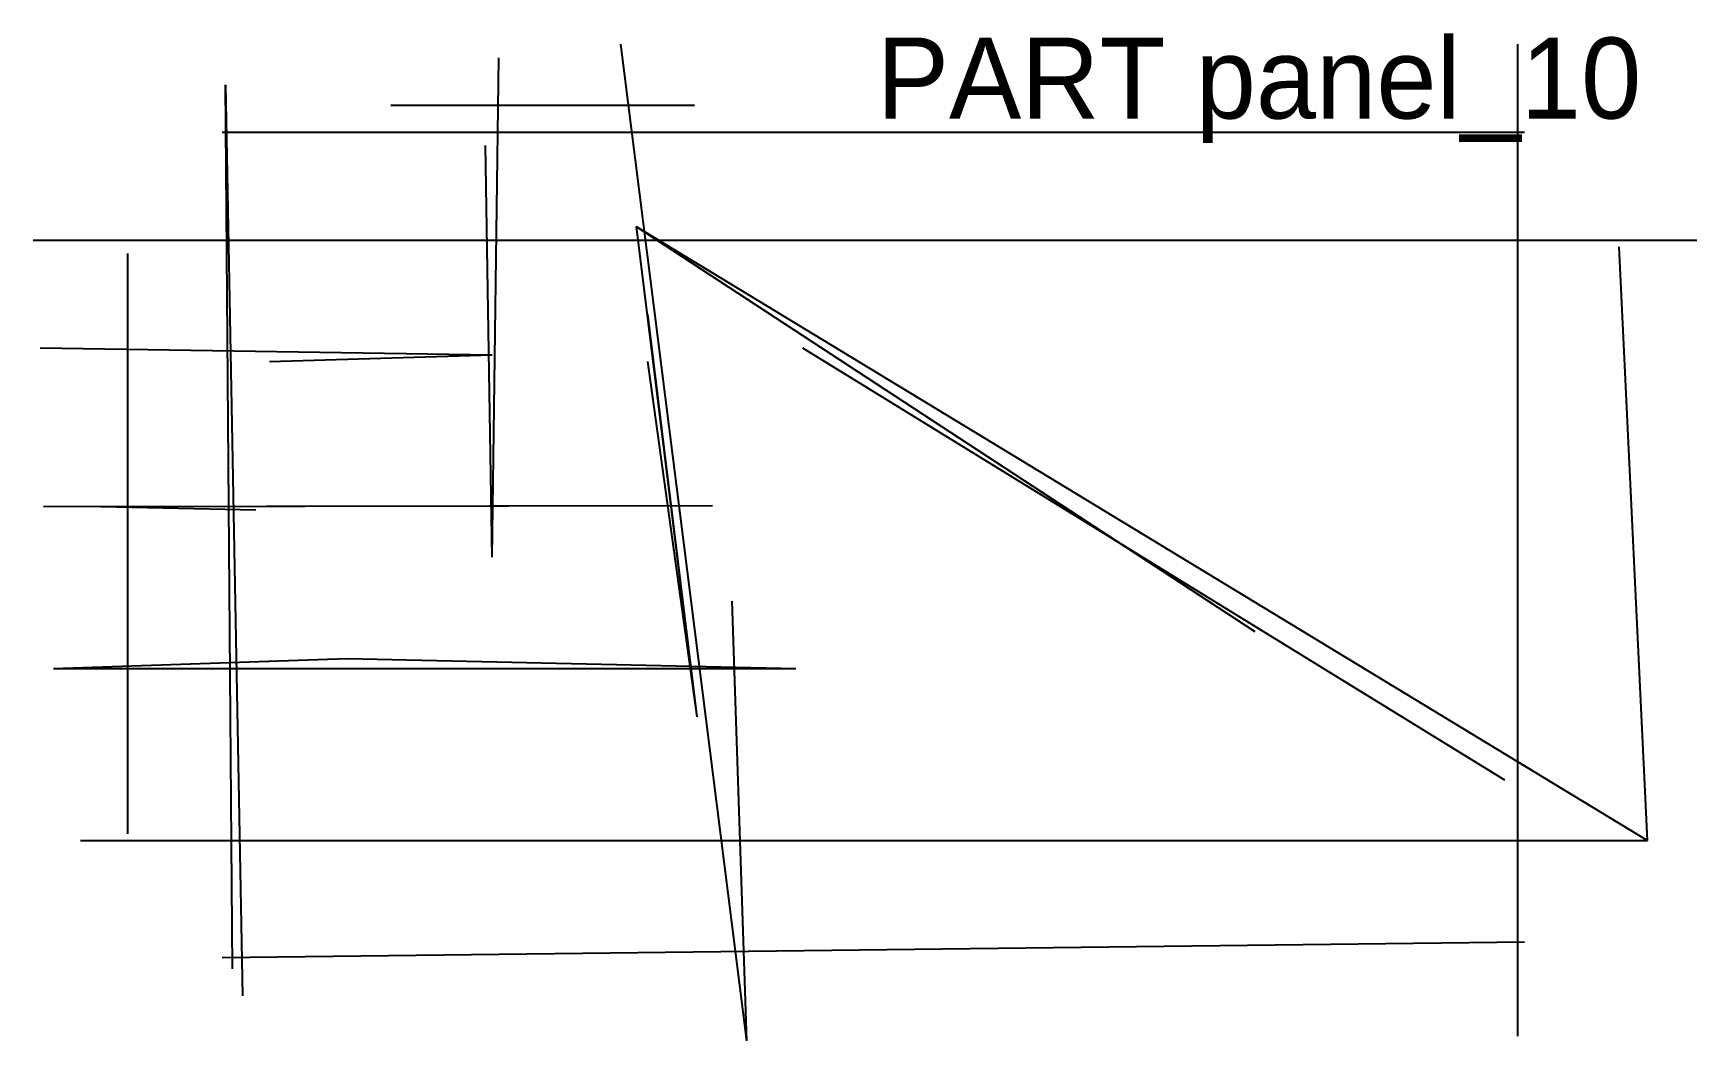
# Model space of a CAD drawing. Header units: millimetres. Extents: x 0 to 246, y 1 to 151.
import ezdxf

# ---------------------------------------------------------------- set-up
doc = ezdxf.new("R2010")
doc.units = ezdxf.units.MM
doc.layers.add('ANNOTATIONS', color=3, linetype='Continuous')
doc.layers.add('GEOMETRY', color=7, linetype='Continuous')

msp = doc.modelspace()

# ---------------------------------------------------------------- linework, layer by layer
at = {"layer": 'GEOMETRY'}
for p, q in [((87, 149), (105.67, 1.33)), ((220, 2), (220, 149)), ((220, 2), (220, 149)), ((68, 73), (69, 147)), ((29.5, 12), (28.5, 143)), ((28.5, 143), (31, 8)), ((53, 140), (98, 140)), ((28, 136), (221, 136)), ((28, 136), (221, 136)), ((68, 73), (67, 134)), ((89.33, 122), (239.2, 31)), ((89.33, 122), (98.33, 49.33)), ((89.33, 122), (181, 62)), ((0, 120), (246.5, 120)), ((0, 120), (246.5, 120)), ((239.2, 31), (235, 119)), ((239.2, 31), (235, 119)), ((14, 32), (14, 118)), ((14, 32), (14, 118)), ((91, 109), (98.33, 49.33)), ((1, 104), (68, 103)), ((114, 104), (218, 40)), ((35, 102), (68, 103)), ((91, 102), (98.33, 49.33)), ((1.5, 80.5), (100.67, 80.67)), ((1.5, 80.5), (100.67, 80.67)), ((10, 80.5), (100.67, 80.67)), ((10, 80.5), (33, 80)), ((103.5, 66.5), (105.67, 1.33)), ((103.5, 66.5), (105.67, 1.33)), ((3, 56.5), (46.5, 58)), ((46.5, 58), (113, 56.5)), ((3, 56.5), (113, 56.5)), ((7, 31), (239.2, 31)), ((7, 31), (239.2, 31)), ((28, 13.67), (221, 16)), ((28, 13.67), (221, 16))]:
    msp.add_line(p, q, dxfattribs=at)

# ---------------------------------------------------------------- texts
at = {"layer": 'ANNOTATIONS'}
msp.add_text('PART panel_10', height=12, dxfattribs=at).set_placement((125, 138))

doc.saveas('drawing.dxf')
